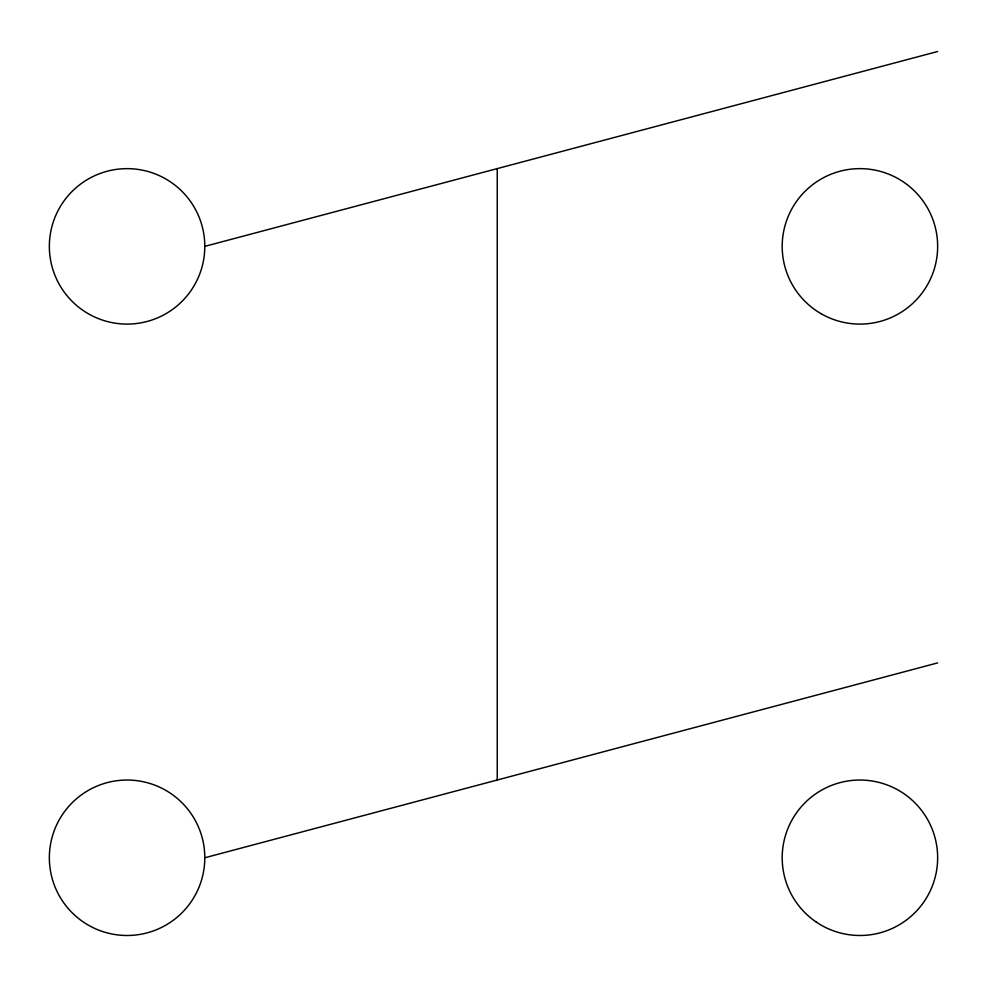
<?xml version="1.0" encoding="UTF-8"?>
<svg xmlns="http://www.w3.org/2000/svg" width="987" height="987" viewBox="0 0 987 987"><rect width="100%" height="100%" fill="white"/><g stroke="black" fill="none" stroke-linecap="round" stroke-linejoin="round"><path stroke-width="1.48" d="M204.802 246.368A77.726 77.726 0 0 0 88.213 179.054A77.726 77.726 0 0 0 88.213 313.681A77.726 77.726 0 0 0 204.802 246.368L937.65 51.509M204.802 857.765A77.726 77.726 0 0 0 88.213 790.451A77.726 77.726 0 0 0 88.213 925.078A77.726 77.726 0 0 0 204.802 857.765L937.65 662.906M497.238 168.617L497.238 780.001M821.061 313.681A77.726 77.726 0 0 0 937.65 246.368A77.726 77.726 0 0 0 821.061 179.054A77.726 77.726 0 0 0 821.061 313.681M816.36 922.129A77.726 77.726 0 0 0 937.453 863.304A77.726 77.726 0 0 0 825.959 787.848A77.726 77.726 0 0 0 816.36 922.129"/></g></svg>
